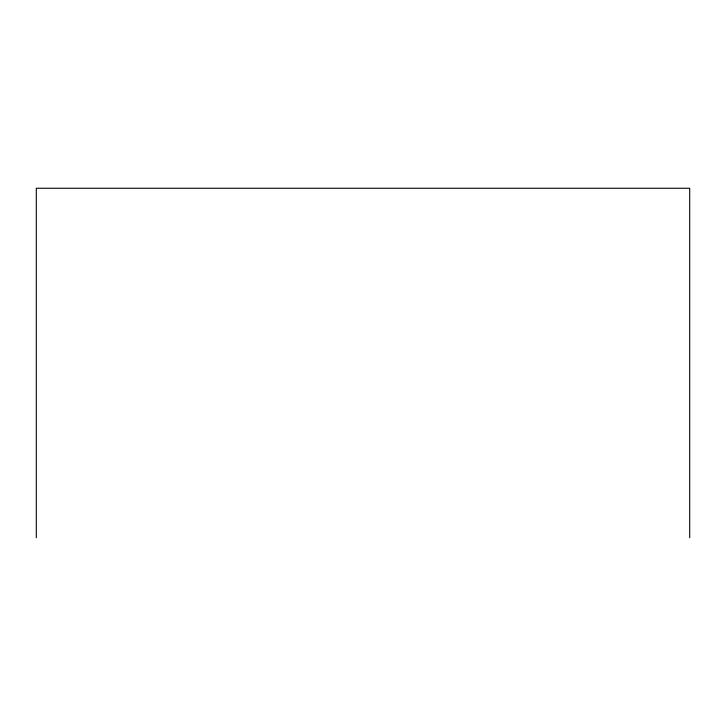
<?xml version="1.0" encoding="UTF-8"?>
<svg xmlns="http://www.w3.org/2000/svg" width="726" height="726" viewBox="0 0 726 726"><rect width="100%" height="100%" fill="white"/><g stroke="black" fill="none" stroke-linecap="round" stroke-linejoin="round"><path stroke-width="1.09" d="M689.7 537.739L689.7 188.261L36.3 188.261L36.3 537.739"/></g></svg>
